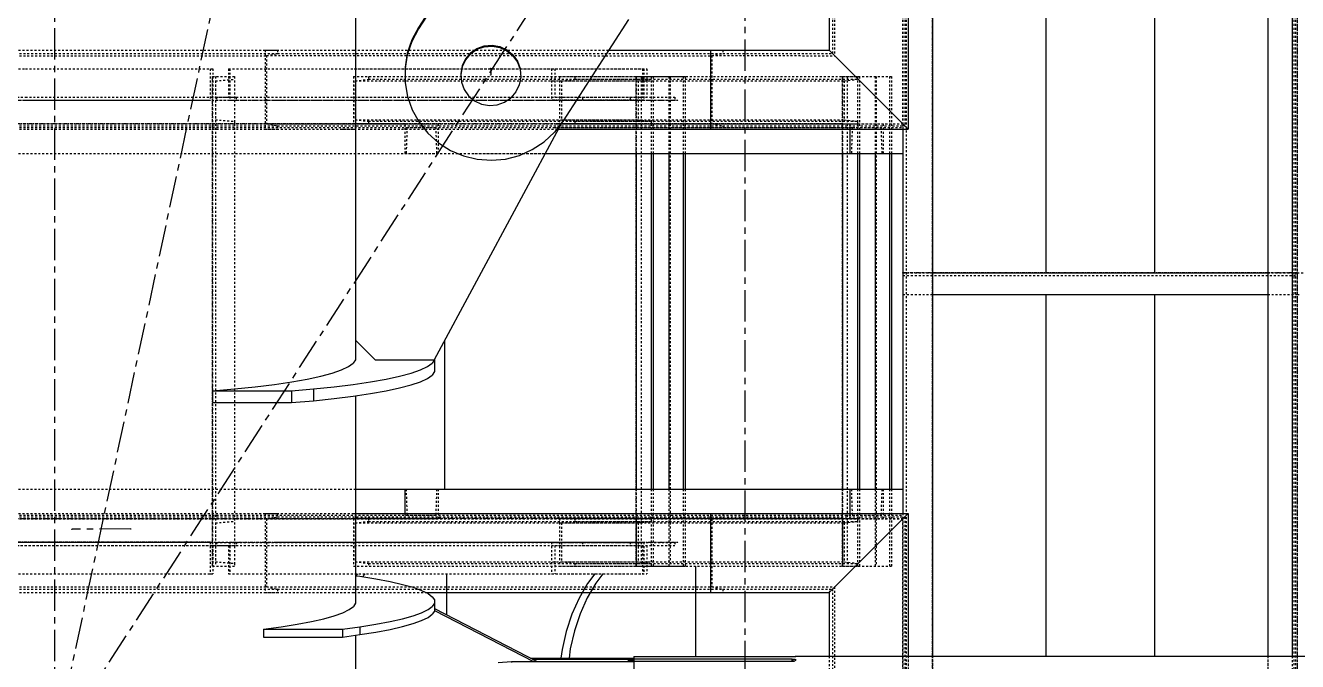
# Model space of a CAD drawing. Header units: millimetres. Extents: x 5143 to 30813, y 232 to 21408.
# Drawn here: x 22892.5 to 23215.1, y 5921.8 to 6082.9 of the extents above; entities that cross this region are included whole.
import ezdxf

# ---------------------------------------------------------------- set-up
doc = ezdxf.new("R2010")
doc.units = ezdxf.units.MM
doc.header["$LTSCALE"] = 0.25
for name, pattern in [('CENTER', [50.8, 31.75, -6.35, 6.35, -6.35]), ('XKITLINE00', [0]), ('XKITLINE02', [4, 2, -2]), ('XKITLINE03', [6, 3, -1, 1, -1])]:
    doc.linetypes.add(name, pattern=pattern)

msp = doc.modelspace()

# ---------------------------------------------------------------- linework, layer by layer
at = {"color": 8, "linetype": 'CENTER'}
for p, q in [((22900, 5629.8), (22900, 7286.23)), ((22900, 5900.27), (23075, 6720.27)), ((22900, 5900.27), (23430, 6720.27)), ((23075, 4763.35), (23075, 6431.43)), ((23010.5, 6072.06), (23010.5, 6070.41)), ((22919.2, 5955.38), (22904.3, 5955.3))]:
    msp.add_line(p, q, dxfattribs=at)
at = {"color": 3, "linetype": 'XKITLINE02'}
for p, q in [((23097.16, 6234.33), (23097.16, 6075.83)), ((23097.69, 6234.33), (23097.69, 6075.29)), ((23114.93, 6234.33), (23114.93, 6058.06)), ((23115.01, 6234.33), (23115.01, 5549.66)), ((23115.01, 6234.33), (23115.01, 6056.67)), ((23115.46, 6234.33), (23115.46, 6057.52)), ((23115.86, 6234.33), (23115.86, 5549.66)), ((23122.51, 6234.33), (23122.51, 5549.66)), ((23207.49, 6234.33), (23207.49, 5611.72)), ((23214.14, 6234.33), (23214.14, 5549.66)), ((23214.54, 6234.33), (23214.54, 5550.5)), ((23214.99, 6234.33), (23214.99, 5549.66)), ((23214.99, 6234.33), (23214.99, 5550.5)), ((22823.8, 6076.68), (22956.46, 6076.68)), ((22953.29, 6076.68), (22956.46, 6076.68)), ((22953.29, 6076.68), (22953.29, 6056.68)), ((22953.29, 6076.68), (22976.2, 6076.68)), ((22953.29, 6076.68), (22953.29, 6056.68)), ((22956.46, 6076.68), (22956.46, 6075.83)), ((22956.46, 6076.68), (22956.46, 6075.83)), ((22975.83, 6076.68), (23040.44, 6076.68)), ((23066.17, 6076.67), (23069.34, 6076.67)), ((23069.34, 6076.68), (23069.34, 6075.83)), ((23069.34, 6076.67), (23069.34, 6075.82)), ((22140, 6075.83), (22956.46, 6075.83)), ((22140, 6075.3), (22953.65, 6075.29)), ((22953.65, 6075.29), (22956.46, 6075.83)), ((22953.65, 6075.3), (22956.46, 6075.83)), ((22953.65, 6075.3), (22953.65, 6058.06)), ((22953.65, 6075.3), (23066.53, 6075.29)), ((22953.65, 6075.29), (22953.65, 6058.06)), ((22956.46, 6075.83), (23069.34, 6075.82)), ((23066.53, 6075.3), (23069.34, 6075.83)), ((23066.53, 6075.29), (23069.34, 6075.82)), ((23066.53, 6075.3), (23066.53, 6058.06)), ((23066.53, 6075.3), (23097.69, 6075.29)), ((23066.53, 6075.29), (23066.53, 6058.06)), ((23069.34, 6075.83), (23097.16, 6075.83)), ((22867.75, 6071.98), (22892.53, 6071.98)), ((22892.53, 6071.98), (22940.02, 6071.98)), ((22939.36, 6071.98), (22939.36, 6063.98)), ((22939.99, 6069.98), (22939.99, 5945.98)), ((22939.99, 6069.98), (22945.49, 6069.98)), ((22939.99, 6069.98), (22945.49, 6069.98)), ((22939.99, 6069.98), (22939.99, 6057.98)), ((22940.02, 6071.98), (22940.02, 6064.78)), ((22940.69, 6069.98), (22940.69, 5945.98)), ((22944.03, 6071.98), (22944.03, 6064.78)), ((22944.03, 6071.98), (23049.28, 6071.98)), ((22944.38, 6071.98), (22944.38, 6063.98)), ((22945.49, 6069.98), (22945.49, 5945.98)), ((22945.49, 6069.98), (22945.49, 6069.3)), ((22975.67, 6069.98), (23051.19, 6069.98)), ((22975.67, 6069.98), (22975.67, 6057.98)), ((22975.83, 6071.98), (23048.94, 6071.98)), ((22979.5, 6069.98), (22979.5, 6069.3)), ((23025.92, 6071.98), (23050.07, 6071.98)), ((23025.92, 6071.98), (23025.92, 6063.98)), ((23026.71, 6071.98), (23026.71, 6064.78)), ((23027.95, 6069.98), (23103.48, 6069.98)), ((23027.95, 6069.98), (23027.95, 6057.98)), ((23031.79, 6069.98), (23031.79, 6069.3)), ((23047.36, 6069.98), (23047.36, 6050.48)), ((23047.36, 6069.98), (23059.8, 6069.98)), ((23047.36, 6069.98), (23051.19, 6069.98)), ((23047.36, 6069.98), (23047.36, 6057.98)), ((23048.61, 6069.98), (23048.61, 5945.98)), ((23048.94, 6071.98), (23048.94, 6064.78)), ((23049.28, 6071.98), (23049.28, 6063.98)), ((23049.28, 6071.98), (23049.28, 6063.98)), ((23050.07, 6071.98), (23050.07, 6064.78)), ((23051.19, 6069.98), (23051.19, 6050.48)), ((23051.19, 6069.98), (23051.19, 6069.3)), ((23051.68, 6069.98), (23051.68, 6050.48)), ((23055.69, 6069.98), (23055.69, 6050.48)), ((23055.96, 6069.98), (23055.96, 5945.98)), ((23059.31, 6069.98), (23059.31, 6050.48)), ((23059.8, 6069.98), (23059.8, 6050.48)), ((23099.65, 6069.98), (23099.65, 6050.48)), ((23099.65, 6069.98), (23112.08, 6069.98)), ((23099.65, 6069.98), (23103.48, 6069.98)), ((23099.65, 6069.98), (23099.65, 6057.98)), ((23100.9, 6069.98), (23100.9, 5945.98)), ((23103.48, 6069.98), (23103.48, 6050.48)), ((23103.48, 6069.98), (23103.48, 6069.3)), ((23103.97, 6069.98), (23103.97, 6050.48)), ((23107.97, 6069.98), (23107.97, 6050.48)), ((23108.25, 6069.98), (23108.25, 5945.98)), ((23111.6, 6069.98), (23111.6, 6050.48)), ((23112.08, 6069.98), (23112.08, 6050.48)), ((22940.69, 6068.91), (22945.49, 6069.3)), ((22940.69, 6068.91), (22940.69, 6059.04)), ((22976.16, 6068.91), (22979.5, 6069.3)), ((22976.16, 6068.91), (23047.85, 6068.91)), ((22976.16, 6068.91), (22976.16, 6059.04)), ((22979.5, 6069.3), (23051.19, 6069.3)), ((23028.44, 6068.91), (23031.79, 6069.3)), ((23028.44, 6068.91), (23100.13, 6068.91)), ((23028.44, 6068.91), (23028.44, 6059.04)), ((23031.79, 6069.3), (23103.48, 6069.3)), ((23047.85, 6068.91), (23051.19, 6069.3)), ((23047.85, 6068.91), (23047.85, 6059.04)), ((23100.13, 6068.91), (23103.48, 6069.3)), ((23100.13, 6068.91), (23100.13, 6059.04)), ((22867.75, 6063.98), (22945.92, 6063.98)), ((22868.4, 6064.78), (22892.53, 6064.78)), ((22892.53, 6064.78), (22945.92, 6064.78)), ((22892.53, 6063.98), (22939.36, 6063.98)), ((22940.93, 6064.78), (22940.93, 6063.98)), ((22940.93, 6064.78), (23048.94, 6064.78)), ((22940.93, 6063.98), (22975.83, 6063.98)), ((22945.92, 6064.78), (22945.92, 6063.98)), ((22975.83, 6064.78), (23045.84, 6064.78)), ((22975.83, 6063.98), (23049.28, 6063.98)), ((23025.92, 6063.98), (23057.14, 6063.98)), ((23026.71, 6064.78), (23057.14, 6064.78)), ((23033.78, 6064.78), (23033.78, 6063.98)), ((23045.84, 6064.78), (23045.84, 6063.98)), ((23057.14, 6064.78), (23057.14, 6063.98)), ((22140, 6058.06), (22953.65, 6058.06)), ((22140, 6057.98), (22997.13, 6057.98)), ((22140, 6057.53), (22956.46, 6057.53)), ((22140, 6057.13), (22996.55, 6057.13)), ((22939.99, 6057.98), (22945.49, 6057.98)), ((22940.69, 6059.04), (22945.49, 6058.66)), ((22945.49, 6058.66), (22945.49, 6057.98)), ((22953.65, 6058.06), (22956.46, 6057.53)), ((22953.65, 6058.06), (22956.46, 6057.53)), ((22953.65, 6058.06), (23066.53, 6058.06)), ((22956.46, 6057.53), (22956.46, 6056.68)), ((22956.46, 6057.53), (22956.46, 6056.68)), ((22956.46, 6057.53), (23069.34, 6057.52)), ((22975.67, 6057.98), (23051.19, 6057.98)), ((22976.16, 6059.04), (23047.85, 6059.04)), ((22976.16, 6059.04), (22979.5, 6058.66)), ((22979.5, 6058.66), (23051.19, 6058.66)), ((22979.5, 6058.66), (22979.5, 6057.98)), ((22988.68, 6057.98), (22988.68, 6050.48)), ((22988.68, 6057.98), (22988.68, 6050.48)), ((22988.68, 6057.98), (23110.01, 6057.98)), ((22989.27, 6057.13), (22989.04, 6050.48)), ((22989.27, 6057.13), (22989.04, 6050.48)), ((22989.27, 6057.13), (23109.42, 6057.13)), ((22996.55, 6057.13), (22996.77, 6050.48)), ((22996.55, 6057.13), (22996.77, 6050.48)), ((22997.13, 6057.98), (22997.13, 6050.48)), ((22997.13, 6057.98), (22997.13, 6050.48)), ((23026.61, 6057.13), (23102.14, 6057.13)), ((23027.28, 6057.98), (23101.56, 6057.98)), ((23027.95, 6057.98), (23103.48, 6057.98)), ((23028.44, 6059.04), (23100.13, 6059.04)), ((23028.44, 6059.04), (23031.79, 6058.66)), ((23031.79, 6058.66), (23103.48, 6058.66)), ((23031.79, 6058.66), (23031.79, 6057.98)), ((23047.36, 6057.98), (23051.19, 6057.98)), ((23047.85, 6059.04), (23051.19, 6058.66)), ((23051.19, 6058.66), (23051.19, 6057.98)), ((23066.53, 6058.06), (23069.34, 6057.52)), ((23066.53, 6058.06), (23069.34, 6057.53)), ((23066.53, 6058.06), (23114.93, 6058.06)), ((23069.34, 6057.53), (23069.34, 6056.68)), ((23069.34, 6057.53), (23115.46, 6057.52)), ((23069.34, 6057.52), (23069.34, 6056.67)), ((23099.65, 6057.98), (23103.48, 6057.98)), ((23100.13, 6059.04), (23103.48, 6058.66)), ((23101.56, 6057.98), (23101.56, 6056.68)), ((23101.56, 6057.98), (23115.01, 6057.98)), ((23101.56, 6057.98), (23101.56, 6056.68)), ((23102.14, 6057.13), (23101.92, 6050.48)), ((23102.14, 6057.13), (23101.92, 6050.48)), ((23102.14, 6057.13), (23115.01, 6057.13)), ((23103.48, 6058.66), (23103.48, 6057.98)), ((23109.42, 6057.13), (23109.65, 6050.48)), ((23109.42, 6057.13), (23109.65, 6050.48)), ((23110.01, 6057.98), (23110.01, 6050.48)), ((23110.01, 6057.98), (23110.01, 6050.48)), ((23114.93, 6058.06), (23116.31, 6056.67)), ((23114.93, 6058.06), (23116.31, 6056.67)), ((23115.01, 6057.98), (23115.01, 6056.67)), ((23115.01, 6057.98), (23115.01, 6050.48)), ((22140, 6056.68), (22956.46, 6056.68)), ((22953.29, 6056.68), (22975.83, 6056.68)), ((22972.91, 6056.68), (23027.58, 6056.68)), ((23066.17, 6056.67), (23069.34, 6056.67)), ((22823.8, 6050.48), (22997.13, 6050.48)), ((22988.68, 6050.48), (22989.04, 6050.48)), ((22988.68, 6050.48), (23110.01, 6050.48)), ((22996.77, 6050.48), (22997.13, 6050.48)), ((23006.46, 6050.48), (23024.25, 6050.48)), ((23101.56, 6050.48), (23101.92, 6050.48)), ((23109.65, 6050.48), (23110.01, 6050.48)), ((23115.01, 6020.27), (23115.01, 6014.77)), ((23115.01, 6020.27), (23122.51, 6020.27)), ((23115.01, 6019.57), (23214.99, 6019.57)), ((23207.49, 6020.27), (23214.99, 6020.27)), ((23214.99, 6020.27), (23214.99, 6014.77)), ((23214.99, 6020.27), (23214.99, 6014.77)), ((23214.99, 6020.27), (23226.99, 6020.27)), ((23214.99, 6020.27), (23214.99, 6014.77)), ((23115.01, 6014.77), (23122.51, 6014.77)), ((23207.49, 6014.77), (23214.99, 6014.77)), ((23214.99, 6014.77), (23215.67, 6014.77)), ((22823.8, 5965.48), (22976.2, 5965.48)), ((22988.68, 5965.48), (22997.13, 5965.48)), ((22988.68, 5965.48), (23110.01, 5965.48)), ((22989.04, 5965.48), (22989.27, 5958.83)), ((22989.04, 5965.48), (22989.27, 5958.83)), ((22996.77, 5965.48), (22996.55, 5958.83)), ((22996.77, 5965.48), (22996.55, 5958.83)), ((22997.13, 5965.48), (22997.13, 5957.98)), ((22997.13, 5965.48), (22997.13, 5957.98)), ((23047.36, 5965.48), (23047.36, 5945.98)), ((23051.19, 5965.48), (23051.19, 5945.98)), ((23051.68, 5965.48), (23051.68, 5945.98)), ((23055.69, 5965.48), (23055.69, 5945.98)), ((23059.31, 5965.48), (23059.31, 5945.98)), ((23059.8, 5965.48), (23059.8, 5945.98)), ((23099.65, 5965.48), (23099.65, 5945.98)), ((23101.92, 5965.48), (23102.14, 5958.83)), ((23101.92, 5965.48), (23102.14, 5958.83)), ((23103.48, 5965.48), (23103.48, 5945.98)), ((23103.97, 5965.48), (23103.97, 5945.98)), ((23107.97, 5965.48), (23107.97, 5945.98)), ((23109.65, 5965.48), (23109.42, 5958.83)), ((23109.65, 5965.48), (23109.42, 5958.83)), ((23109.65, 5965.48), (23110.01, 5965.48)), ((23110.01, 5965.48), (23110.01, 5957.98)), ((23110.01, 5965.48), (23110.01, 5957.98)), ((23111.6, 5965.48), (23111.6, 5945.98)), ((23112.08, 5965.48), (23112.08, 5945.98)), ((23115.01, 5965.48), (23115.01, 5957.98)), ((23115.01, 5965.48), (23115.01, 5957.98)), ((22140, 5958.83), (22996.55, 5958.83)), ((22140, 5958.45), (22956.46, 5958.45)), ((22140, 5957.98), (22997.13, 5957.98)), ((22140, 5957.92), (22953.65, 5957.91)), ((22823.8, 5959.3), (22956.46, 5959.3)), ((22939.99, 5957.98), (22945.49, 5957.98)), ((22939.99, 5957.98), (22939.99, 5945.98)), ((22940.69, 5956.91), (22945.49, 5957.3)), ((22945.49, 5957.98), (22945.49, 5957.3)), ((22953.29, 5959.3), (22956.46, 5959.3)), ((22953.29, 5959.3), (22953.29, 5939.3)), ((22953.29, 5959.3), (22976.2, 5959.3)), ((22953.29, 5959.3), (22953.29, 5939.3)), ((22953.65, 5957.91), (22956.46, 5958.45)), ((22953.65, 5957.92), (22956.46, 5958.45)), ((22953.65, 5957.92), (22953.65, 5940.68)), ((22953.65, 5957.92), (23066.53, 5957.91)), ((22953.65, 5957.91), (22953.65, 5940.68)), ((22956.46, 5959.3), (22956.46, 5958.45)), ((22956.46, 5959.3), (22956.46, 5958.45)), ((22956.46, 5958.45), (23069.34, 5958.45)), ((22975.67, 5957.98), (23051.19, 5957.98)), ((22975.67, 5957.98), (22975.67, 5945.98)), ((22975.83, 5959.3), (22976.2, 5959.3)), ((22976.16, 5956.91), (22979.5, 5957.3)), ((22979.5, 5957.98), (22979.5, 5957.3)), ((22979.5, 5957.3), (23051.19, 5957.3)), ((22988.68, 5959.3), (22988.68, 5957.98)), ((22988.68, 5959.3), (22988.68, 5957.98)), ((22988.68, 5957.98), (23110.01, 5957.98)), ((22989.27, 5958.83), (23109.42, 5958.83)), ((23027.95, 5957.98), (23103.48, 5957.98)), ((23027.95, 5957.98), (23027.95, 5945.98)), ((23028.44, 5956.91), (23031.79, 5957.3)), ((23031.79, 5957.98), (23031.79, 5957.3)), ((23031.79, 5957.3), (23103.48, 5957.3)), ((23047.36, 5957.98), (23051.19, 5957.98)), ((23047.36, 5957.98), (23047.36, 5945.98)), ((23047.85, 5956.91), (23051.19, 5957.3)), ((23051.19, 5957.98), (23051.19, 5957.3)), ((23066.17, 5959.3), (23069.34, 5959.3)), ((23066.53, 5957.91), (23069.34, 5958.45)), ((23066.53, 5957.92), (23069.34, 5958.45)), ((23066.53, 5957.92), (23066.53, 5940.68)), ((23066.53, 5957.92), (23114.93, 5957.91)), ((23066.53, 5957.91), (23066.53, 5940.68)), ((23069.34, 5959.3), (23069.34, 5958.45)), ((23069.34, 5959.3), (23069.34, 5958.45)), ((23069.34, 5958.45), (23115.46, 5958.45)), ((23099.65, 5957.98), (23103.48, 5957.98)), ((23099.65, 5957.98), (23099.65, 5945.98)), ((23100.13, 5956.91), (23103.48, 5957.3)), ((23101.56, 5959.3), (23101.56, 5957.98)), ((23101.56, 5959.3), (23101.56, 5957.98)), ((23101.56, 5957.98), (23115.01, 5957.98)), ((23102.14, 5958.83), (23115.01, 5958.83)), ((23103.48, 5957.98), (23103.48, 5957.3)), ((23114.93, 5957.91), (23116.31, 5959.3)), ((23114.93, 5957.91), (23114.93, 5550.49)), ((23115.01, 5958.83), (23115.01, 5958.83)), ((23115.01, 5957.98), (23115.01, 5957.98)), ((23115.46, 5958.45), (23115.46, 5550.43)), ((23116.31, 5959.3), (23116.31, 5550.43)), ((22940.69, 5956.91), (22940.69, 5947.04)), ((22976.16, 5956.91), (23047.85, 5956.91)), ((22976.16, 5956.91), (22976.16, 5947.04)), ((23028.44, 5956.91), (23100.13, 5956.91)), ((23028.44, 5956.91), (23028.44, 5947.04)), ((23047.85, 5956.91), (23047.85, 5947.04)), ((23100.13, 5956.91), (23100.13, 5947.04)), ((22867.75, 5952), (22939.36, 5952)), ((22868.4, 5951.2), (22940.02, 5951.2)), ((22874.3, 5952), (22945.92, 5952)), ((22874.3, 5951.2), (22945.92, 5951.2)), ((22939.36, 5952), (22945.92, 5952)), ((22939.36, 5952), (22939.36, 5944)), ((22940.02, 5951.2), (22945.92, 5951.2)), ((22940.02, 5951.2), (22940.02, 5944)), ((22940.93, 5951.98), (23049.28, 5951.98)), ((22940.93, 5951.98), (22940.93, 5951.18)), ((22940.93, 5951.18), (23048.94, 5951.18)), ((22944.03, 5951.18), (22944.03, 5943.98)), ((22944.38, 5951.98), (22944.38, 5943.98)), ((22945.92, 5952), (22945.92, 5951.2)), ((23025.92, 5951.98), (23057.14, 5951.98)), ((23025.92, 5951.98), (23025.92, 5943.98)), ((23026.71, 5951.18), (23057.14, 5951.18)), ((23026.71, 5951.18), (23026.71, 5943.98)), ((23033.78, 5951.98), (23033.78, 5951.18)), ((23045.84, 5951.98), (23045.84, 5951.18)), ((23048.94, 5951.18), (23048.94, 5943.98)), ((23049.28, 5951.98), (23049.28, 5943.98)), ((23049.28, 5951.98), (23049.28, 5943.98)), ((23050.07, 5951.18), (23050.07, 5943.98)), ((23057.14, 5951.98), (23057.14, 5951.18)), ((22939.99, 5945.98), (22945.49, 5945.98)), ((22939.99, 5945.98), (22945.49, 5945.98)), ((22940.69, 5947.04), (22945.49, 5946.66)), ((22945.49, 5946.66), (22945.49, 5945.98)), ((22975.67, 5945.98), (23051.19, 5945.98)), ((22976.16, 5947.04), (23047.85, 5947.04)), ((22976.16, 5947.04), (22979.5, 5946.66)), ((22979.5, 5946.66), (23051.19, 5946.66)), ((22979.5, 5946.66), (22979.5, 5945.98)), ((23027.95, 5945.98), (23103.48, 5945.98)), ((23028.44, 5947.04), (23100.13, 5947.04)), ((23028.44, 5947.04), (23031.79, 5946.66)), ((23031.79, 5946.66), (23103.48, 5946.66)), ((23031.79, 5946.66), (23031.79, 5945.98)), ((23047.36, 5945.98), (23059.8, 5945.98)), ((23047.36, 5945.98), (23051.19, 5945.98)), ((23047.85, 5947.04), (23051.19, 5946.66)), ((23051.19, 5946.66), (23051.19, 5945.98)), ((23099.65, 5945.98), (23112.08, 5945.98)), ((23099.65, 5945.98), (23103.48, 5945.98)), ((23100.13, 5947.04), (23103.48, 5946.66)), ((23103.48, 5946.66), (23103.48, 5945.98)), ((22867.75, 5944), (22940.02, 5944)), ((22939.36, 5944), (22940.02, 5944)), ((22944.03, 5943.98), (23049.28, 5943.98)), ((23025.92, 5943.98), (23050.07, 5943.98)), ((22140, 5940.68), (22953.65, 5940.68)), ((22140, 5940.15), (22956.46, 5940.15)), ((22140, 5939.3), (22956.46, 5939.3)), ((22953.29, 5939.3), (22975.83, 5939.3)), ((22953.65, 5940.68), (22956.46, 5940.15)), ((22953.65, 5940.68), (22956.46, 5940.15)), ((22953.65, 5940.68), (23066.53, 5940.68)), ((22956.46, 5940.15), (22956.46, 5939.3)), ((22956.46, 5940.15), (22956.46, 5939.3)), ((22956.46, 5940.15), (23069.34, 5940.15)), ((22975.83, 5939.3), (22994.01, 5939.3)), ((23066.17, 5939.3), (23069.34, 5939.3)), ((23066.53, 5940.68), (23069.34, 5940.15)), ((23066.53, 5940.68), (23069.34, 5940.15)), ((23066.53, 5940.68), (23097.69, 5940.68)), ((23069.34, 5940.15), (23069.34, 5939.3)), ((23069.34, 5940.15), (23069.34, 5939.3)), ((23069.34, 5940.15), (23097.16, 5940.15)), ((23096.31, 5939.3), (23097.69, 5940.68)), ((23097.16, 5940.15), (23097.16, 5550.5)), ((23097.69, 5940.68), (23097.69, 5550.49)), ((23096.31, 5923.1), (23096.31, 5877.45)), ((23116.31, 5923.1), (23116.31, 5877.45)), ((23122.51, 5923.1), (23122.51, 5877.45)), ((23207.49, 5923.1), (23207.49, 5877.45)), ((23213.69, 5923.1), (23213.69, 5877.45))]:
    msp.add_line(p, q, dxfattribs=at)
at = {"color": 1, "linetype": 'XKITLINE03'}
for p, q in [((23122.51, 5549.66), (23122.51, 6234.33)), ((23214.99, 6234.33), (23214.99, 5549.66)), ((22939.99, 5945.98), (22939.99, 6069.98)), ((23047.36, 5945.98), (23047.36, 6069.98)), ((23099.65, 5945.98), (23099.65, 6069.98)), ((22867.75, 6063.98), (22939.36, 6063.98)), ((22944.38, 6063.98), (23049.28, 6063.98)), ((22955.81, 6063.98), (23057.85, 6063.98)), ((23049.28, 6063.98), (23025.92, 6063.98)), ((22987.13, 6057.98), (22140, 6057.98)), ((23047.36, 6057.98), (22975.67, 6057.98)), ((23099.65, 6057.98), (23027.95, 6057.98)), ((23214.99, 6020.27), (23115.01, 6020.27)), ((23214.99, 6020.27), (23214.99, 6020.27)), ((22140, 5957.98), (22997.13, 5957.98)), ((23047.36, 5957.98), (22975.67, 5957.98)), ((23099.65, 5957.98), (23027.95, 5957.98)), ((22939.36, 5952), (22867.75, 5952)), ((23049.28, 5951.98), (22944.38, 5951.98)), ((22955.81, 5952), (23057.85, 5952)), ((23025.92, 5951.98), (23049.28, 5951.98))]:
    msp.add_line(p, q, dxfattribs=at)
at = {"color": 7, "linetype": 'XKITLINE00'}
for p, q in [((23207.49, 6234.33), (23207.49, 5923.1)), ((23213.69, 6234.33), (23213.69, 5923.1)), ((23122.51, 6202.55), (23122.51, 5923.1)), ((23116.31, 6192.95), (23116.31, 6056.67)), ((23096.31, 6162.01), (23096.31, 6076.68)), ((23040.44, 6076.68), (23066.17, 6076.67)), ((23066.17, 6076.68), (23066.17, 6056.68)), ((23066.17, 6076.68), (23096.31, 6076.68)), ((23066.17, 6076.67), (23066.17, 6056.67)), ((23096.31, 6076.68), (23116.31, 6056.67)), ((23096.31, 6076.68), (23116.31, 6056.67)), ((23027.58, 6056.68), (23066.17, 6056.67)), ((23066.17, 6056.68), (23116.31, 6056.67)), ((23101.56, 6056.68), (23101.56, 6050.48)), ((23101.56, 6056.68), (23101.56, 6050.48)), ((23115.01, 6056.67), (23115.01, 5959.3)), ((23115.01, 6056.67), (23115.01, 6050.48)), ((23024.25, 6050.48), (23101.56, 6050.48)), ((23047.36, 6050.48), (23047.36, 5965.48)), ((23051.19, 6050.48), (23051.19, 5965.48)), ((23051.68, 6050.48), (23051.68, 5965.48)), ((23055.69, 6050.48), (23055.69, 5965.48)), ((23059.31, 6050.48), (23059.31, 5965.48)), ((23059.8, 6050.48), (23059.8, 5965.48)), ((23099.65, 6050.48), (23099.65, 5965.48)), ((23101.56, 6050.48), (23115.01, 6050.48)), ((23103.48, 6050.48), (23103.48, 5965.48)), ((23103.97, 6050.48), (23103.97, 5965.48)), ((23107.97, 6050.48), (23107.97, 5965.48)), ((23111.6, 6050.48), (23111.6, 5965.48)), ((23112.08, 6050.48), (23112.08, 5965.48)), ((23122.51, 6020.27), (23207.49, 6020.27)), ((23122.51, 6014.77), (23207.49, 6014.77)), ((22976.2, 5965.48), (22988.68, 5965.48)), ((22988.68, 5965.48), (22988.68, 5959.3)), ((22988.68, 5965.48), (23101.56, 5965.48)), ((22988.68, 5965.48), (22988.68, 5959.3)), ((23101.56, 5965.48), (23115.01, 5965.48)), ((23101.56, 5965.48), (23101.56, 5959.3)), ((23101.56, 5965.48), (23101.56, 5959.3)), ((23115.01, 5965.48), (23115.01, 5959.3)), ((22976.2, 5959.3), (23066.17, 5959.3)), ((23066.17, 5959.3), (23066.17, 5939.3)), ((23066.17, 5959.3), (23066.17, 5939.3)), ((23066.17, 5959.3), (23116.31, 5959.3)), ((23096.31, 5939.3), (23116.31, 5959.3)), ((23096.31, 5939.3), (23116.31, 5959.3)), ((23116.31, 5959.3), (23116.31, 5923.1)), ((22994.01, 5939.3), (23066.17, 5939.3)), ((23066.17, 5939.3), (23096.31, 5939.3)), ((23096.31, 5939.3), (23096.31, 5923.1))]:
    msp.add_line(p, q, dxfattribs=at)
at = {"color": 8, "linetype": 'XKITLINE00'}
for p, q in [((23030.35, 6141.58), (22992.14, 6082.46)), ((23151.2, 6114.77), (23151.2, 6020.27)), ((23178.8, 6114.77), (23178.8, 6020.27)), ((23008.77, 6107.8), (22992.14, 6082.08)), ((22976.2, 6096.22), (22976.19, 6003.21)), ((23045.46, 6084.45), (23028.85, 6058.74)), ((22992.14, 6082.46), (22990.46, 6079.31)), ((22992.14, 6082.08), (22990.46, 6078.92)), ((22992.14, 6082.46), (22992.14, 6082.08)), ((22990.46, 6079.31), (22989.32, 6075.92)), ((22990.46, 6078.92), (22989.32, 6075.54)), ((22990.46, 6079.31), (22990.46, 6078.92)), ((23005.38, 6075.98), (23007.01, 6077.11)), ((23005.38, 6075.88), (23007.01, 6077)), ((23005.38, 6075.88), (23007.01, 6077)), ((23005.38, 6075.78), (23007.01, 6076.9)), ((23007.01, 6077.11), (23008.87, 6077.77)), ((23007.01, 6077), (23008.87, 6077.67)), ((23007.01, 6077), (23008.87, 6077.67)), ((23007.01, 6076.9), (23008.87, 6077.57)), ((23008.87, 6077.77), (23010.85, 6077.94)), ((23008.87, 6077.67), (23010.85, 6077.84)), ((23008.87, 6077.67), (23010.85, 6077.84)), ((23008.87, 6077.57), (23010.85, 6077.74)), ((23010.85, 6077.94), (23012.8, 6077.59)), ((23010.85, 6077.84), (23012.8, 6077.49)), ((23010.85, 6077.84), (23012.8, 6077.49)), ((23010.85, 6077.74), (23012.8, 6077.39)), ((23012.8, 6077.59), (23014.6, 6076.76)), ((23012.8, 6077.49), (23014.6, 6076.65)), ((23012.8, 6077.49), (23014.6, 6076.65)), ((23012.8, 6077.39), (23014.6, 6076.55)), ((23014.6, 6076.76), (23014.6, 6076.65)), ((23014.6, 6076.76), (23016.11, 6075.49)), ((23014.6, 6076.65), (23016.11, 6075.38)), ((23014.6, 6076.65), (23014.6, 6076.55)), ((23014.6, 6076.65), (23016.11, 6075.38)), ((23014.6, 6076.55), (23016.11, 6075.28)), ((22989.32, 6075.92), (22988.76, 6072.39)), ((22989.32, 6075.54), (22988.76, 6072.01)), ((23004.1, 6074.48), (23003.25, 6072.7)), ((23004.1, 6074.38), (23003.25, 6072.6)), ((23004.1, 6074.38), (23003.25, 6072.6)), ((23004.1, 6074.27), (23003.25, 6072.49)), ((23005.38, 6075.98), (23004.1, 6074.48)), ((23005.38, 6075.88), (23004.1, 6074.38)), ((23005.38, 6075.88), (23004.1, 6074.38)), ((23005.38, 6075.78), (23004.1, 6074.27)), ((23004.1, 6074.48), (23004.1, 6074.38)), ((23004.1, 6074.38), (23004.1, 6074.27)), ((23016.11, 6075.49), (23017.25, 6073.87)), ((23016.11, 6075.38), (23017.25, 6073.77)), ((23016.11, 6075.38), (23017.25, 6073.77)), ((23016.11, 6075.28), (23017.25, 6073.67)), ((23017.25, 6073.87), (23017.92, 6072.02)), ((23017.25, 6073.77), (23017.92, 6071.92)), ((23017.25, 6073.77), (23017.92, 6071.92)), ((23017.25, 6073.67), (23017.92, 6071.82)), ((22988.76, 6072.39), (22988.76, 6072.01)), ((22988.76, 6072.01), (22988.79, 6068.44)), ((23003.25, 6072.7), (23002.9, 6070.76)), ((23003.25, 6072.6), (23002.9, 6070.66)), ((23003.25, 6072.6), (23002.9, 6070.66)), ((23003.25, 6072.49), (23002.9, 6070.56)), ((23002.9, 6070.56), (23003.07, 6068.6)), ((23017.92, 6071.82), (23018.09, 6069.86)), ((22988.79, 6068.44), (22989.41, 6064.92)), ((23003.07, 6068.6), (23003.74, 6066.74)), ((23003.74, 6066.74), (23004.88, 6065.13)), ((23017.74, 6067.92), (23016.89, 6066.14)), ((23018.09, 6069.86), (23017.74, 6067.92)), ((22989.41, 6064.92), (22990.61, 6061.55)), ((23004.88, 6065.13), (23006.39, 6063.86)), ((23006.39, 6063.86), (23008.19, 6063.02)), ((23012.12, 6062.84), (23013.99, 6063.51)), ((23013.99, 6063.51), (23015.61, 6064.63)), ((23016.89, 6066.14), (23015.61, 6064.63)), ((22990.61, 6061.55), (22992.35, 6058.43)), ((23008.19, 6063.02), (23010.14, 6062.68)), ((23010.14, 6062.68), (23012.12, 6062.84)), ((22992.35, 6058.43), (22994.58, 6055.63)), ((23028.32, 6058.06), (22996.19, 5998.25)), ((23028.85, 6058.74), (23026.66, 6055.9)), ((22994.58, 6055.63), (22997.25, 6053.23)), ((23024.03, 6053.46), (23026.66, 6055.9)), ((22997.25, 6053.23), (23000.29, 6051.3)), ((23000.29, 6051.3), (23003.6, 6049.9)), ((23017.75, 6050.02), (23021.04, 6051.48)), ((23021.04, 6051.48), (23024.03, 6053.46)), ((23003.6, 6049.9), (23007.09, 6049.05)), ((23007.09, 6049.05), (23010.68, 6048.79)), ((23010.68, 6048.79), (23014.27, 6049.11)), ((23014.27, 6049.11), (23017.75, 6050.02)), ((23151.2, 6014.77), (23151.2, 5923.1)), ((23178.8, 6014.77), (23178.8, 5923.1)), ((22976.19, 6003.21), (22981.19, 5998.25)), ((22976.2, 6003.21), (22976.2, 5998.17)), ((22998.8, 6003.09), (22998.8, 5965.48)), ((22976.2, 5999.1), (22976.22, 5999.06)), ((22976.22, 5999.06), (22976.22, 5998.2)), ((22972.65, 5995.67), (22974.43, 5996.5)), ((22974.43, 5996.5), (22975.62, 5997.34)), ((22976.22, 5998.2), (22975.62, 5997.34)), ((22981.19, 5998.25), (22996.19, 5998.25)), ((22992.65, 5995.67), (22994.43, 5996.5)), ((22994.43, 5996.5), (22995.62, 5997.34)), ((22996.22, 5998.2), (22995.62, 5997.34)), ((22996.22, 5998.3), (22996.22, 5998.2)), ((22996.22, 5998.2), (22996.22, 5995.23)), ((22955.63, 5991.99), (22960.04, 5992.64)), ((22960.04, 5992.64), (22963.97, 5993.34)), ((22963.97, 5993.34), (22967.4, 5994.08)), ((22967.4, 5994.08), (22970.3, 5994.86)), ((22970.3, 5994.86), (22972.65, 5995.67)), ((22975.63, 5991.99), (22980.04, 5992.64)), ((22980.04, 5992.64), (22983.97, 5993.34)), ((22983.97, 5993.34), (22987.4, 5994.08)), ((22987.4, 5994.08), (22990.3, 5994.86)), ((22990.3, 5994.86), (22992.65, 5995.67)), ((22990.3, 5991.88), (22992.65, 5992.69)), ((22992.65, 5992.69), (22994.43, 5993.52)), ((22994.43, 5993.52), (22995.62, 5994.37)), ((22996.22, 5995.23), (22995.62, 5994.37)), ((22939.95, 5990.36), (22945.55, 5990.84)), ((22939.95, 5990.36), (22959.95, 5990.36)), ((22939.95, 5990.36), (22939.95, 5987.39)), ((22945.55, 5990.84), (22950.79, 5991.39)), ((22950.79, 5991.39), (22955.63, 5991.99)), ((22959.95, 5990.36), (22965.55, 5990.84)), ((22959.95, 5990.36), (22959.95, 5987.39)), ((22965.55, 5990.84), (22970.79, 5991.39)), ((22965.55, 5990.84), (22965.55, 5987.87)), ((22970.79, 5991.39), (22975.63, 5991.99)), ((22975.63, 5989.01), (22980.04, 5989.67)), ((22980.04, 5989.67), (22983.97, 5990.37)), ((22983.97, 5990.37), (22987.4, 5991.11)), ((22987.4, 5991.11), (22990.3, 5991.88)), ((22939.95, 5987.39), (22959.95, 5987.39)), ((22959.95, 5987.39), (22965.55, 5987.87)), ((22965.55, 5987.87), (22970.79, 5988.41)), ((22970.79, 5988.41), (22975.63, 5989.01)), ((22976.2, 5989.1), (22976.2, 5936.52)), ((22998.8, 5957.98), (22998.8, 5957.98)), ((23062.43, 5945.98), (23062.43, 5923.04)), ((22976.2, 5943.53), (22977.34, 5943.38)), ((22976.74, 5943.98), (22976.29, 5943.52)), ((22977.34, 5943.38), (22981.4, 5942.74)), ((22978.7, 5943.98), (22978.02, 5943.27)), ((22981.4, 5942.74), (22985.01, 5942.06)), ((22985.01, 5942.06), (22988.16, 5941.34)), ((22988.16, 5941.34), (22990.81, 5940.59)), ((22999.32, 5943.98), (22999.32, 5933.63)), ((23035.05, 5941.51), (23032.89, 5937.81)), ((23037.11, 5941.61), (23034.95, 5937.91)), ((23036.9, 5943.98), (23035.05, 5941.51)), ((23038.89, 5943.98), (23037.11, 5941.61)), ((22990.81, 5940.59), (22992.96, 5939.81)), ((22992.96, 5939.81), (22994.59, 5939.02)), ((22994.59, 5939.02), (22995.68, 5938.2)), ((22995.68, 5938.2), (22996.23, 5937.39)), ((23032.89, 5937.81), (23031.08, 5933.76)), ((23034.95, 5937.91), (23033.14, 5933.86)), ((22972.96, 5934.14), (22974.59, 5934.93)), ((22974.59, 5934.93), (22975.68, 5935.74)), ((22976.23, 5936.56), (22975.68, 5935.74)), ((22976.2, 5937.43), (22976.23, 5937.39)), ((22976.23, 5937.39), (22976.23, 5936.56)), ((22992.96, 5934.14), (22994.59, 5934.93)), ((22994.59, 5934.93), (22995.68, 5935.74)), ((22996.23, 5936.56), (22995.68, 5935.74)), ((22996.23, 5934.58), (22995.68, 5933.76)), ((22996.23, 5937.39), (22996.23, 5936.56)), ((22996.23, 5936.56), (22996.23, 5934.58)), ((22996.23, 5935.23), (23022.29, 5921.78)), ((22996.23, 5934.72), (23021.3, 5921.78)), ((22961.4, 5931.21), (22965.01, 5931.89)), ((22965.01, 5931.89), (22968.16, 5932.61)), ((22968.16, 5932.61), (22970.81, 5933.36)), ((22970.81, 5933.36), (22972.96, 5934.14)), ((22981.4, 5931.21), (22985.01, 5931.89)), ((22985.01, 5931.89), (22988.16, 5932.61)), ((22988.16, 5932.61), (22990.81, 5933.36)), ((22988.16, 5930.63), (22990.81, 5931.38)), ((22990.81, 5933.36), (22992.96, 5934.14)), ((22990.81, 5931.38), (22992.96, 5932.15)), ((22992.96, 5932.15), (22994.59, 5932.95)), ((22994.59, 5932.95), (22995.68, 5933.76)), ((23031.08, 5933.76), (23029.64, 5929.43)), ((23033.14, 5933.86), (23031.71, 5929.53)), ((22952.88, 5929.98), (22957.34, 5930.57)), ((22952.88, 5929.98), (22972.88, 5929.98)), ((22952.88, 5929.98), (22952.88, 5927.99)), ((22957.34, 5930.57), (22961.4, 5931.21)), ((22972.88, 5929.98), (22977.34, 5930.57)), ((22972.88, 5929.98), (22972.88, 5927.99)), ((22972.88, 5927.99), (22977.34, 5928.59)), ((22976.2, 5928.43), (22976.2, 5870.26)), ((22977.34, 5930.57), (22981.4, 5931.21)), ((22977.34, 5930.57), (22977.34, 5928.59)), ((22977.34, 5928.59), (22981.4, 5929.23)), ((22981.4, 5929.23), (22985.01, 5929.91)), ((22985.01, 5929.91), (22988.16, 5930.63)), ((23029.64, 5929.43), (23028.6, 5924.87)), ((23031.71, 5929.53), (23030.67, 5924.97)), ((22952.88, 5927.99), (22972.88, 5927.99)), ((23028.6, 5924.87), (23028.3, 5922.67)), ((23030.67, 5924.97), (23030.36, 5922.67)), ((23012.35, 5921.51), (23015.8, 5921.78)), ((23015.8, 5921.78), (23015.8, 5921.52)), ((23015.8, 5921.78), (23046.8, 5921.78)), ((23020.56, 5922.67), (23046.8, 5922.67)), ((23021.05, 5922.41), (23045.3, 5922.41)), ((23045.3, 5922.62), (23046.8, 5922.62)), ((23045.3, 5922.62), (23045.3, 5922.56)), ((23045.3, 5922.56), (23046.8, 5922.56)), ((23045.3, 5922.56), (23045.3, 5921.79)), ((23045.3, 5922.26), (23046.8, 5922.26)), ((23045.3, 5922.01), (23046.8, 5922.01)), ((23046.8, 5923.04), (23046.8, 5921.84)), ((23046.8, 5923.04), (23086.8, 5923.04)), ((23046.8, 5922.43), (23086.8, 5922.43)), ((23046.8, 5922.01), (23046.8, 5921.84)), ((23046.8, 5921.84), (23046.8, 5877.54)), ((23046.8, 5921.84), (23086.8, 5921.84)), ((23086.8, 5923.04), (23087.11, 5923.04)), ((23086.8, 5922.43), (23086.8, 5921.84)), ((23086.8, 5922.43), (23087.11, 5922.42)), ((23086.8, 5921.84), (23087.11, 5921.86)), ((23087.11, 5923.04), (23087.39, 5923.04)), ((23087.11, 5922.42), (23087.11, 5921.86)), ((23087.11, 5922.42), (23087.39, 5922.39)), ((23087.11, 5921.86), (23087.39, 5921.91)), ((23087.39, 5923.04), (23087.63, 5923.05)), ((23087.39, 5922.39), (23087.63, 5922.34)), ((23087.39, 5921.91), (23087.63, 5921.99)), ((23087.47, 5923.05), (23087.63, 5923.06)), ((23087.63, 5923.06), (23087.8, 5923.1)), ((23087.63, 5923.05), (23087.8, 5923.06)), ((23087.63, 5922.34), (23087.8, 5922.29)), ((23087.63, 5921.99), (23087.8, 5922.09)), ((23087.8, 5923.1), (23242.19, 5923.1)), ((23087.8, 5923.1), (23087.88, 5923.09)), ((23087.8, 5923.06), (23087.88, 5923.07)), ((23087.8, 5922.29), (23087.88, 5922.22)), ((23087.8, 5922.09), (23087.88, 5922.16)), ((23087.88, 5923.09), (23087.88, 5923.07)), ((23087.88, 5922.22), (23087.88, 5922.16))]:
    msp.add_line(p, q, dxfattribs=at)
at = {"color": 1, "linetype": 'XKITLINE00'}
for centre in [(22939.99, 6069.98), (23047.36, 6069.98), (23099.65, 6069.98), (22939.36, 6063.98), (22944.38, 6063.98), (22955.81, 6063.98), (23025.92, 6063.98), (23049.28, 6063.98), (23049.28, 6063.98), (23057.85, 6063.98), (22939.99, 6057.98), (22975.67, 6057.98), (22987.13, 6057.98), (23027.95, 6057.98), (23047.36, 6057.98), (23099.65, 6057.98), (23115.01, 6020.27), (23214.99, 6020.27), (23214.99, 6020.27), (22939.99, 5957.98), (22975.67, 5957.98), (22997.13, 5957.98), (23027.95, 5957.98), (23047.36, 5957.98), (23099.65, 5957.98), (22939.36, 5952), (22944.38, 5951.98), (22955.81, 5952), (23025.92, 5951.98), (23049.28, 5951.98), (23049.28, 5951.98), (23057.85, 5952), (22939.99, 5945.98), (23047.36, 5945.98), (23099.65, 5945.98)]:
    msp.add_circle(centre, 0.05, dxfattribs=at)
at = {"color": 8, "linetype": 'XKITLINE00'}
for centre in [(23010.5, 6072.06), (23010.5, 6070.41), (22904.3, 5955.3), (22919.2, 5955.38)]:
    msp.add_circle(centre, 0.05, dxfattribs=at)

doc.saveas('drawing.dxf')
